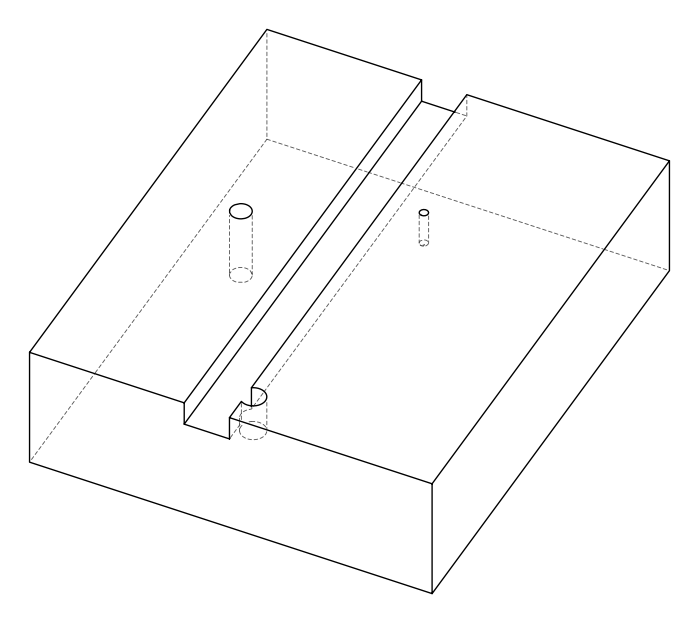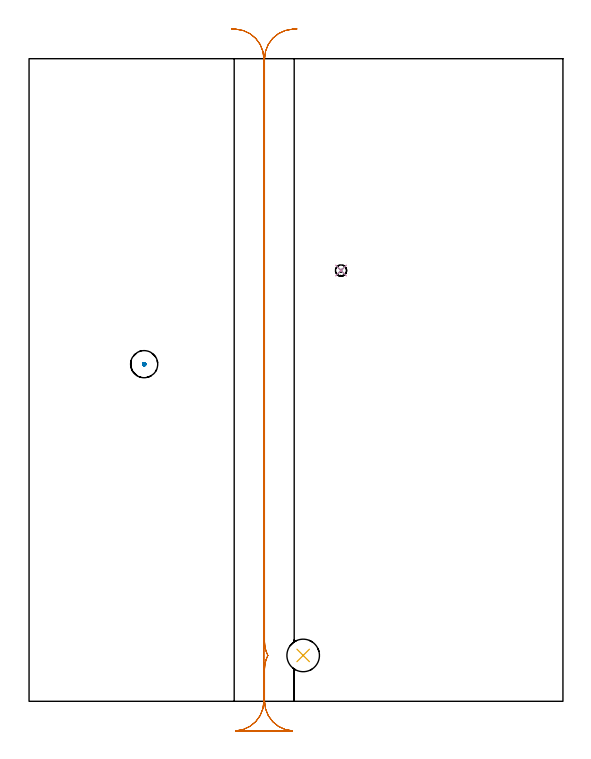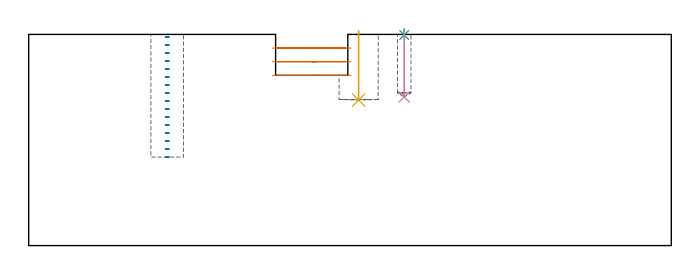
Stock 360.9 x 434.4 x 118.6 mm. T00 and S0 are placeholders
(PLAN: 5 operations, 4 tool changes, 7.3 min)
(1 MILL_RECTANGULAR_SLOT | SLOT_RECTANGULAR | UGT0201_019 | Follow Part, ap 10, ae 75% | 6.26 min | 405473 mm3)
(2 MILL_BLIND_HOLE_FROM_SOLID_MATERIAL | STEP1POCKET | NXT0201_012 | Spiral | 0.71 min | 18124 mm3)
(3 SPOT_DRILL | STEP1POCKET_1 | NXT0321_9005460120000 | 0.03 min | 41 mm3)
(4 DRILL_BLIND_HOLE_INTO_CENTER | STEP1POCKET_1 | UGT0301_195 | 0.15 min | 1526 mm3)
(5 INDEXABLE_INSERT_DRILL_BLIND_HOLE_FROM_SOLID | STEP1POCKET_2 | NXT0302_015 | 0.16 min | 11750 mm3)
(TOOL UGT0201_019 | End mill 40 mm | D40 FL63 Z6)
(TOOL NXT0201_012 | ENDMILL 16mm [2P460-1600-NA 1630] | D16 FL38 Z6)
(TOOL NXT0321_9005460120000 | NC Spot Drill, 142deg, 12mm, Carbide, Uncoated | D12 PA142 FL30 Z2)
(TOOL UGT0301_195 | Twist Drill 7.6 mm | D7.6 PA118 FL73 Z2)
(TOOL NXT0302_015 | Index. Insert Drill 22mm [880-D2200L25-03] | D22 PA176 FL66 Z2)
(OP 1 MILL_RECTANGULAR_SLOT)
G17 G21 G94 G90
T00 M6
G54
G17 G0 G90 X136.8 Y454.534 S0 M3
G43 Z128.6 H0
Z110.933
G94 G1 X139.795 Y454.37 F250.
G2 X158.7 Y434.4 R20. F500.
G1 Y0.
G2 X139.795 Y-19.97 R20.
G1 Y-20.
X178.105
Y-19.97
G2 X159.2 Y0. R20.
G1 Y21.846
G2 X161.418 Y31. R20.
X159.2 Y40.154 R20.
G1 Y434.4
G2 X178.105 Y454.37 R20.
G1 X181.1 Y454.534 F250.
G0 X136.8 Z103.267
G1 X139.795 Y454.37
G2 X158.7 Y434.4 R20. F500.
G1 Y0.
G2 X139.795 Y-19.97 R20.
G1 Y-20.
X178.105
Y-19.97
G2 X159.2 Y0. R20.
G1 Y21.846
G2 X161.418 Y31. R20.
X159.2 Y40.154 R20.
G1 Y434.4
G2 X178.105 Y454.37 R20.
G1 X181.1 Y454.534 F250.
G0 X136.8 Z95.6
G1 X139.795 Y454.37
G2 X158.7 Y434.4 R20. F500.
G1 Y0.
G2 X139.795 Y-19.97 R20.
G1 Y-20.
X178.105
Y-19.97
G2 X159.2 Y0. R20.
G1 Y21.846
G2 X161.418 Y31. R20.
X159.2 Y40.154 R20.
G1 Y434.4
G2 X178.105 Y454.37 R20.
G1 X181.1 Y454.534 F250.
G0 Z128.6
M5
M2
(OP 2 MILL_BLIND_HOLE_FROM_SOLID_MATERIAL)
G17 G21 G94 G90
T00 M6
G54
G17 G0 G90 X77.8 Y227.9 S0 M3
G43 Z128.6 H1
Z117.106
G94 G3 X78.375 Y228.475 R0.575 F250.
X77.8 Y229.05 R0.575
X76.65 Y227.9 R1.15
X77.8 Y229.05 R-1.15
X77.225 Y228.475 R0.575
X77.8 Y227.9 R0.575
G0 Z112.613
G3 X78.375 Y228.475 R0.575
X77.8 Y229.05 R0.575
X76.65 Y227.9 R1.15
X77.8 Y229.05 R-1.15
X77.225 Y228.475 R0.575
X77.8 Y227.9 R0.575
G0 Z108.119
G3 X78.375 Y228.475 R0.575
X77.8 Y229.05 R0.575
X76.65 Y227.9 R1.15
X77.8 Y229.05 R-1.15
X77.225 Y228.475 R0.575
X77.8 Y227.9 R0.575
G0 Z103.625
G3 X78.375 Y228.475 R0.575
X77.8 Y229.05 R0.575
X76.65 Y227.9 R1.15
X77.8 Y229.05 R-1.15
X77.225 Y228.475 R0.575
X77.8 Y227.9 R0.575
G0 Z99.131
G3 X78.375 Y228.475 R0.575
X77.8 Y229.05 R0.575
X76.65 Y227.9 R1.15
X77.8 Y229.05 R-1.15
X77.225 Y228.475 R0.575
X77.8 Y227.9 R0.575
G0 Z94.638
G3 X78.375 Y228.475 R0.575
X77.8 Y229.05 R0.575
X76.65 Y227.9 R1.15
X77.8 Y229.05 R-1.15
X77.225 Y228.475 R0.575
X77.8 Y227.9 R0.575
G0 Z90.144
G3 X78.375 Y228.475 R0.575
X77.8 Y229.05 R0.575
X76.65 Y227.9 R1.15
X77.8 Y229.05 R-1.15
X77.225 Y228.475 R0.575
X77.8 Y227.9 R0.575
G0 Z85.65
G3 X78.375 Y228.475 R0.575
X77.8 Y229.05 R0.575
X76.65 Y227.9 R1.15
X77.8 Y229.05 R-1.15
X77.225 Y228.475 R0.575
X77.8 Y227.9 R0.575
G0 Z81.156
G3 X78.375 Y228.475 R0.575
X77.8 Y229.05 R0.575
X76.65 Y227.9 R1.15
X77.8 Y229.05 R-1.15
X77.225 Y228.475 R0.575
X77.8 Y227.9 R0.575
G0 Z76.663
G3 X78.375 Y228.475 R0.575
X77.8 Y229.05 R0.575
X76.65 Y227.9 R1.15
X77.8 Y229.05 R-1.15
X77.225 Y228.475 R0.575
X77.8 Y227.9 R0.575
G0 Z72.169
G3 X78.375 Y228.475 R0.575
X77.8 Y229.05 R0.575
X76.65 Y227.9 R1.15
X77.8 Y229.05 R-1.15
X77.225 Y228.475 R0.575
X77.8 Y227.9 R0.575
G0 Z67.675
G3 X78.375 Y228.475 R0.575
X77.8 Y229.05 R0.575
X76.65 Y227.9 R1.15
X77.8 Y229.05 R-1.15
X77.225 Y228.475 R0.575
X77.8 Y227.9 R0.575
G0 Z63.181
G3 X78.375 Y228.475 R0.575
X77.8 Y229.05 R0.575
X76.65 Y227.9 R1.15
X77.8 Y229.05 R-1.15
X77.225 Y228.475 R0.575
X77.8 Y227.9 R0.575
G0 Z58.688
G3 X78.375 Y228.475 R0.575
X77.8 Y229.05 R0.575
X76.65 Y227.9 R1.15
X77.8 Y229.05 R-1.15
X77.225 Y228.475 R0.575
X77.8 Y227.9 R0.575
G0 Z54.194
G3 X78.375 Y228.475 R0.575
X77.8 Y229.05 R0.575
X76.65 Y227.9 R1.15
X77.8 Y229.05 R-1.15
X77.225 Y228.475 R0.575
X77.8 Y227.9 R0.575
G0 Z49.7
G3 X78.375 Y228.475 R0.575
X77.8 Y229.05 R0.575
X76.65 Y227.9 R1.15
X77.8 Y229.05 R-1.15
X77.225 Y228.475 R0.575
X77.8 Y227.9 R0.575
G0 Z128.6
M5
M2
(OP 3 SPOT_DRILL)
G17 G21 G94 G90
T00 M6
G54
G17 G0 G90 X210.9 Y291.2 S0 M3
G43 Z128.6 H0
G94 G81 G98 Z118.273 F250. R121.6
G80
M5
M2
(OP 4 DRILL_BLIND_HOLE_INTO_CENTER)
G17 G21 G94 G90
T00 M6
G54
G17 G0 G90 X210.9 Y291.2 S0 M3
G43 Z128.6 H0
G94 G81 G98 Z83.5 F250. R120.6
G80
M5
M2
(OP 5 INDEXABLE_INSERT_DRILL_BLIND_HOLE_FROM_SOLID)
G17 G21 G94 G90
T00 M6
G54
G17 G0 G90 X185.3 Y31. S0 M3
G43 Z128.6 H1
G94 G81 G98 Z81.7 F250. R120.6
G80
M5
M2
